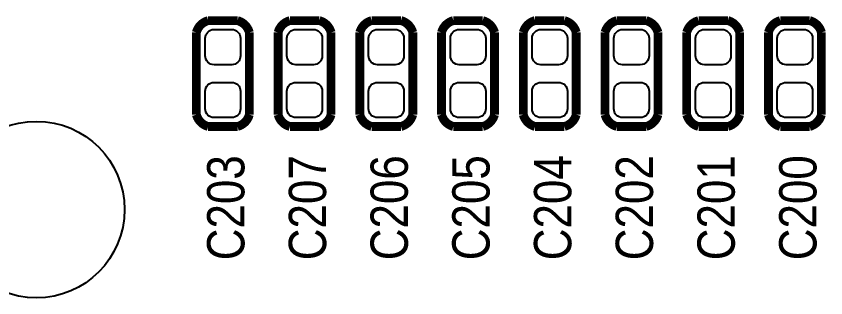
# Model space of a CAD drawing. Extents: x 35 to 236, y 10 to 166.
# Drawn here: x 51.11 to 64.87, y 26.15 to 30.94 of the extents above; entities that cross this region are included whole.
import ezdxf

# ---------------------------------------------------------------- set-up
doc = ezdxf.new("R2010")
doc.units = 0
for name, color, linetype in [('PG_SILKSCREEN_TOP', 254, 'CONTINUOUS'), ('PIN_SOLDERMASK_TOP', 85, 'CONTINUOUS'), ('RD_SILKSCREEN_TOP', 142, 'CONTINUOUS')]:
    doc.layers.add(name, color=color, linetype=linetype)

msp = doc.modelspace()

# ---------------------------------------------------------------- linework, layer by layer
at = {"layer": 'PG_SILKSCREEN_TOP', "const_width": 0.15}
for points in [[(54.871, 29.063, 0.265564), (55.071, 29.263), (55.071, 30.663, 0.265564), (54.871, 30.863), (54.371, 30.863, 0.265564), (54.171, 30.663), (54.171, 29.263, 0.265564), (54.371, 29.063)], [(56.2606, 29.0631, 0.265564), (56.4606, 29.2631), (56.4606, 30.6631, 0.265564), (56.2606, 30.8631), (55.7606, 30.8631, 0.265564), (55.5606, 30.6631), (55.5606, 29.2631, 0.265564), (55.7606, 29.0631)], [(57.6502, 29.0632, 0.265564), (57.8502, 29.2632), (57.8502, 30.6632, 0.265564), (57.6502, 30.8632), (57.1502, 30.8632, 0.265564), (56.9502, 30.6632), (56.9502, 29.2632, 0.265564), (57.1502, 29.0632)], [(59.0398, 29.0631, 0.265564), (59.2398, 29.2631), (59.2398, 30.6631, 0.265564), (59.0398, 30.8631), (58.5398, 30.8631, 0.265564), (58.3398, 30.6631), (58.3398, 29.2631, 0.265564), (58.5398, 29.0631)], [(60.4294, 29.0632, 0.265564), (60.6294, 29.2632), (60.6294, 30.6632, 0.265564), (60.4294, 30.8632), (59.9294, 30.8632, 0.265564), (59.7294, 30.6632), (59.7294, 29.2632, 0.265564), (59.9294, 29.0632)], [(61.8191, 29.0632, 0.265564), (62.0191, 29.2632), (62.0191, 30.6632, 0.265564), (61.8191, 30.8632), (61.3191, 30.8632, 0.265564), (61.1191, 30.6632), (61.1191, 29.2632, 0.265564), (61.3191, 29.0632)], [(63.2087, 29.0631, 0.265564), (63.4087, 29.2631), (63.4087, 30.6631, 0.265564), (63.2087, 30.8631), (62.7087, 30.8631, 0.265564), (62.5087, 30.6631), (62.5087, 29.2631, 0.265564), (62.7087, 29.0631)], [(64.5983, 29.063, 0.265564), (64.7983, 29.263), (64.7983, 30.663, 0.265564), (64.5983, 30.863), (64.0983, 30.863, 0.265564), (63.8983, 30.663), (63.8983, 29.263, 0.265564), (64.0983, 29.063)]]:
    msp.add_lwpolyline(points, format="xyb", dxfattribs=at)
for points in [[(54.371, 29.063), (54.871, 29.063)], [(55.7606, 29.0631), (56.2606, 29.0631)], [(57.1502, 29.0632), (57.6502, 29.0632)], [(58.5398, 29.0631), (59.0398, 29.0631)], [(59.9294, 29.0632), (60.4294, 29.0632)], [(61.3191, 29.0632), (61.8191, 29.0632)], [(62.7087, 29.0631), (63.2087, 29.0631)], [(64.0983, 29.063), (64.5983, 29.063)]]:
    msp.add_lwpolyline(points, dxfattribs=at)
at = {"layer": 'PIN_SOLDERMASK_TOP'}
for points in [[(54.321, 30.263), (54.321, 30.563, -0.414214), (54.471, 30.713), (54.771, 30.713, -0.414214), (54.921, 30.563), (54.921, 30.263, -0.414214), (54.771, 30.113), (54.471, 30.113, -0.414214)], [(55.7106, 30.2631), (55.7106, 30.5631, -0.414214), (55.8606, 30.7131), (56.1606, 30.7131, -0.414214), (56.3106, 30.5631), (56.3106, 30.2631, -0.414214), (56.1606, 30.1131), (55.8606, 30.1131, -0.414214)], [(57.1002, 30.2632), (57.1002, 30.5632, -0.414214), (57.2502, 30.7132), (57.5502, 30.7132, -0.414214), (57.7002, 30.5632), (57.7002, 30.2632, -0.414214), (57.5502, 30.1132), (57.2502, 30.1132, -0.414214)], [(58.4898, 30.2631), (58.4898, 30.5631, -0.414214), (58.6398, 30.7131), (58.9398, 30.7131, -0.414214), (59.0898, 30.5631), (59.0898, 30.2631, -0.414214), (58.9398, 30.1131), (58.6398, 30.1131, -0.414214)], [(59.8794, 30.2632), (59.8794, 30.5632, -0.414214), (60.0294, 30.7132), (60.3294, 30.7132, -0.414214), (60.4794, 30.5632), (60.4794, 30.2632, -0.414214), (60.3294, 30.1132), (60.0294, 30.1132, -0.414214)], [(61.2691, 30.2632), (61.2691, 30.5632, -0.414214), (61.4191, 30.7132), (61.7191, 30.7132, -0.414214), (61.8691, 30.5632), (61.8691, 30.2632, -0.414214), (61.7191, 30.1132), (61.4191, 30.1132, -0.414214)], [(62.6587, 30.2631), (62.6587, 30.5631, -0.414214), (62.8087, 30.7131), (63.1087, 30.7131, -0.414214), (63.2587, 30.5631), (63.2587, 30.2631, -0.414214), (63.1087, 30.1131), (62.8087, 30.1131, -0.414214)], [(64.0483, 30.263), (64.0483, 30.563, -0.414214), (64.1983, 30.713), (64.4983, 30.713, -0.414214), (64.6483, 30.563), (64.6483, 30.263, -0.414214), (64.4983, 30.113), (64.1983, 30.113, -0.414214)], [(54.321, 29.363), (54.321, 29.663, -0.414214), (54.471, 29.813), (54.771, 29.813, -0.414214), (54.921, 29.663), (54.921, 29.363, -0.414214), (54.771, 29.213), (54.471, 29.213, -0.414214)], [(55.7106, 29.3631), (55.7106, 29.6631, -0.414214), (55.8606, 29.8131), (56.1606, 29.8131, -0.414214), (56.3106, 29.6631), (56.3106, 29.3631, -0.414214), (56.1606, 29.2131), (55.8606, 29.2131, -0.414214)], [(57.1002, 29.3632), (57.1002, 29.6632, -0.414214), (57.2502, 29.8132), (57.5502, 29.8132, -0.414214), (57.7002, 29.6632), (57.7002, 29.3632, -0.414214), (57.5502, 29.2132), (57.2502, 29.2132, -0.414214)], [(58.4898, 29.3631), (58.4898, 29.6631, -0.414214), (58.6398, 29.8131), (58.9398, 29.8131, -0.414214), (59.0898, 29.6631), (59.0898, 29.3631, -0.414214), (58.9398, 29.2131), (58.6398, 29.2131, -0.414214)], [(59.8794, 29.3632), (59.8794, 29.6632, -0.414214), (60.0294, 29.8132), (60.3294, 29.8132, -0.414214), (60.4794, 29.6632), (60.4794, 29.3632, -0.414214), (60.3294, 29.2132), (60.0294, 29.2132, -0.414214)], [(61.2691, 29.3632), (61.2691, 29.6632, -0.414214), (61.4191, 29.8132), (61.7191, 29.8132, -0.414214), (61.8691, 29.6632), (61.8691, 29.3632, -0.414214), (61.7191, 29.2132), (61.4191, 29.2132, -0.414214)], [(62.6587, 29.3631), (62.6587, 29.6631, -0.414214), (62.8087, 29.8131), (63.1087, 29.8131, -0.414214), (63.2587, 29.6631), (63.2587, 29.3631, -0.414214), (63.1087, 29.2131), (62.8087, 29.2131, -0.414214)], [(64.0483, 29.363), (64.0483, 29.663, -0.414214), (64.1983, 29.813), (64.4983, 29.813, -0.414214), (64.6483, 29.663), (64.6483, 29.363, -0.414214), (64.4983, 29.213), (64.1983, 29.213, -0.414214)]]:
    msp.add_lwpolyline(points, format="xyb", close=True, dxfattribs=at)
msp.add_circle((51.45, 27.65), 1.5, dxfattribs=at)

# ---------------------------------------------------------------- texts
at = {"layer": 'RD_SILKSCREEN_TOP', "width": 0.88}
for s, p in [('C203', (54.9877, 26.788)), ('C207', (56.3773, 26.7881)), ('C206', (57.7669, 26.7882)), ('C205', (59.1565, 26.7881)), ('C204', (60.5461, 26.7882)), ('C202', (61.9358, 26.7882)), ('C201', (63.3254, 26.7881)), ('C200', (64.715, 26.788))]:
    msp.add_text(s, height=0.635, rotation=90, dxfattribs=at).set_placement(p)

doc.saveas('drawing.dxf')
